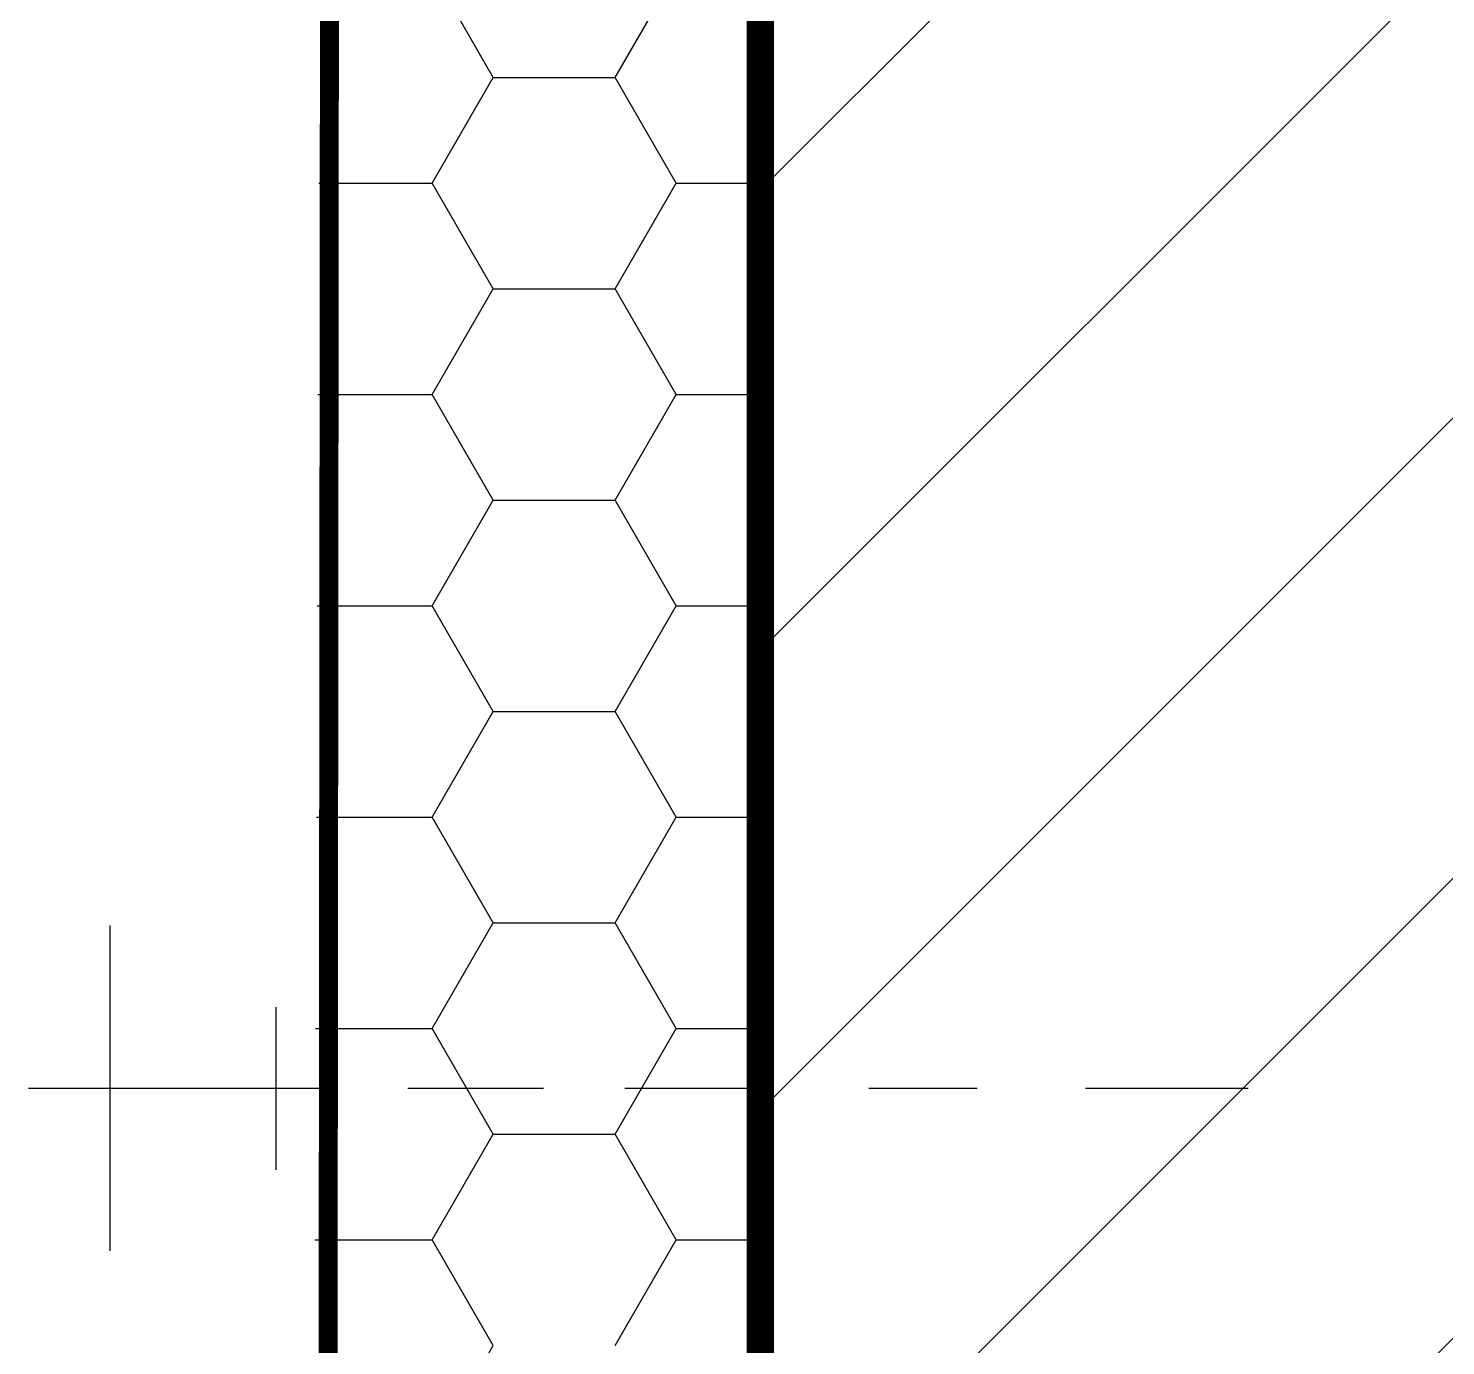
# Model space of a CAD drawing. Extents: x 0 to 21025, y 0 to 14850.
# Drawn here: x 5202 to 5855, y 8105 to 8712 of the extents above; entities that cross this region are included whole.
import ezdxf

# ---------------------------------------------------------------- set-up
doc = ezdxf.new("R2010")
doc.units = 0
doc.header["$LTSCALE"] = 175
doc.linetypes.add('GESTRICHELTX2', pattern=[1.5, 1, -0.5])
doc.layers.get('0').update_dxf_attribs({"linetype": 'CONTINUOUS'})
for name, color, linetype in [('DAEMMUNG', 4, 'CONTINUOUS'), ('DETAILS', 7, 'GESTRICHELTX2'), ('MAUERWERK', 6, 'CONTINUOUS'), ('SCHRAFFUR', 2, 'CONTINUOUS')]:
    doc.layers.add(name, color=color, linetype=linetype)

# ---------------------------------------------------------------- blocks, each defined once
blk = doc.blocks.new('*X6')
at = {"color": 0}
for p, q in [((6282.5, 9252.348481), (6997.651519, 9967.5)), ((6282.5, 9040.216447), (7195, 9952.716447)), ((6282.5, 8828.084412), (7195, 9740.584412)), ((6282.5, 8615.952378), (7195, 9528.452378)), ((6282.5, 8403.820344), (7195, 9316.320344))]:
    blk.add_line(p, q, dxfattribs=at)

msp = doc.modelspace()

# ---------------------------------------------------------------- linework, layer by layer
at = {"color": 0}
for p, q in [((5416.234342, 8689.720542), (5388.109342, 8738.434471)), ((5472.484377, 8689.720566), (5500.609377, 8738.434495)), ((5388.109378, 8641.006637), (5416.234378, 8689.720566)), ((5416.23438, 8689.720524), (5472.48438, 8689.720524)), ((5500.609342, 8641.006613), (5472.484342, 8689.720542)), ((5335.741454, 8641.006595), (5388.10938, 8641.006595)), ((5416.234343, 8592.292685), (5388.109343, 8641.006614)), ((5472.484377, 8592.292708), (5500.609377, 8641.006637)), ((5500.60938, 8641.006595), (5540.489283, 8641.006595)), ((5388.109377, 8543.578779), (5416.234377, 8592.292708)), ((5416.23438, 8592.292666), (5472.48438, 8592.292666)), ((5500.609342, 8543.578756), (5472.484342, 8592.292685)), ((5335.388274, 8543.578737), (5388.10938, 8543.578737)), ((5416.234343, 8494.864827), (5388.109343, 8543.578756)), ((5472.484377, 8494.86485), (5500.609377, 8543.578779)), ((5500.60938, 8543.578737), (5540.489283, 8543.578737)), ((5388.109377, 8446.150921), (5416.234377, 8494.86485)), ((5416.23438, 8494.864809), (5472.48438, 8494.864809)), ((5500.609343, 8446.150898), (5472.484343, 8494.864827)), ((5335.035094, 8446.15088), (5388.10938, 8446.15088)), ((5416.234343, 8397.436969), (5388.109343, 8446.150898)), ((5472.484377, 8397.436992), (5500.609377, 8446.150921)), ((5500.60938, 8446.15088), (5540.489283, 8446.15088)), ((5388.109377, 8348.723063), (5416.234377, 8397.436992)), ((5416.23438, 8397.436951), (5472.48438, 8397.436951)), ((5500.609343, 8348.72304), (5472.484343, 8397.436969)), ((5334.681914, 8348.723022), (5388.10938, 8348.723022)), ((5416.234343, 8300.009111), (5388.109343, 8348.72304)), ((5472.484377, 8300.009135), (5500.609377, 8348.723064)), ((5500.60938, 8348.723022), (5540.489283, 8348.723022)), ((5388.109377, 8251.295206), (5416.234377, 8300.009135)), ((5416.23438, 8300.009094), (5472.48438, 8300.009094)), ((5500.609343, 8251.295182), (5472.484343, 8300.009111)), ((5334.328733, 8251.295165), (5388.10938, 8251.295165)), ((5416.234343, 8202.581253), (5388.109343, 8251.295182)), ((5472.484377, 8202.581277), (5500.609377, 8251.295206)), ((5500.60938, 8251.295165), (5540.489283, 8251.295165)), ((5388.109377, 8153.867348), (5416.234377, 8202.581277)), ((5416.23438, 8202.581236), (5472.48438, 8202.581236)), ((5500.609343, 8153.867324), (5472.484343, 8202.581253)), ((5333.975553, 8153.867307), (5388.10938, 8153.867307)), ((5416.234344, 8105.153396), (5388.109344, 8153.867325)), ((5472.484376, 8105.153419), (5500.609376, 8153.867348)), ((5500.60938, 8153.867307), (5540.489283, 8153.867307)), ((5388.109377, 8056.43949), (5416.234377, 8105.153419))]:
    msp.add_line(p, q, dxfattribs=at)
at = {"layer": 'DAEMMUNG', "const_width": 8.75}
msp.add_lwpolyline([(5341.298947, 9352.860132), (5341.298947, 9352.860132), (5339.686394, 7695.360132)], dxfattribs=at)
at = {"layer": 'DETAILS'}
for points in [[(5239.35938, 8298.787465), (5239.35938, 8148.787465)], [(5315.976103, 8261.227005), (5315.976103, 8186.227005)], [(5201.85938, 8223.787465), (5339.35938, 8223.787465)], [(5376.85938, 8223.787465), (5439.35938, 8223.787465)], [(5476.85938, 8223.787465), (5539.35938, 8223.787465)], [(5589.35938, 8223.787465), (5639.35938, 8223.787465)], [(5689.35938, 8223.787465), (5764.35938, 8223.787465)]]:
    msp.add_lwpolyline(points, dxfattribs=at)
at = {"layer": 'MAUERWERK', "const_width": 12.5}
msp.add_lwpolyline([(6451.85938, 7695.360132), (6451.85938, 9352.860132), (5539.35938, 9352.860132), (5539.35938, 7695.360132)], dxfattribs=at)

# ---------------------------------------------------------------- block references
at = {"layer": 'SCHRAFFUR'}
msp.add_blockref('*X6', (-743.14062, -614.639868), dxfattribs=at)

doc.saveas('drawing.dxf')
